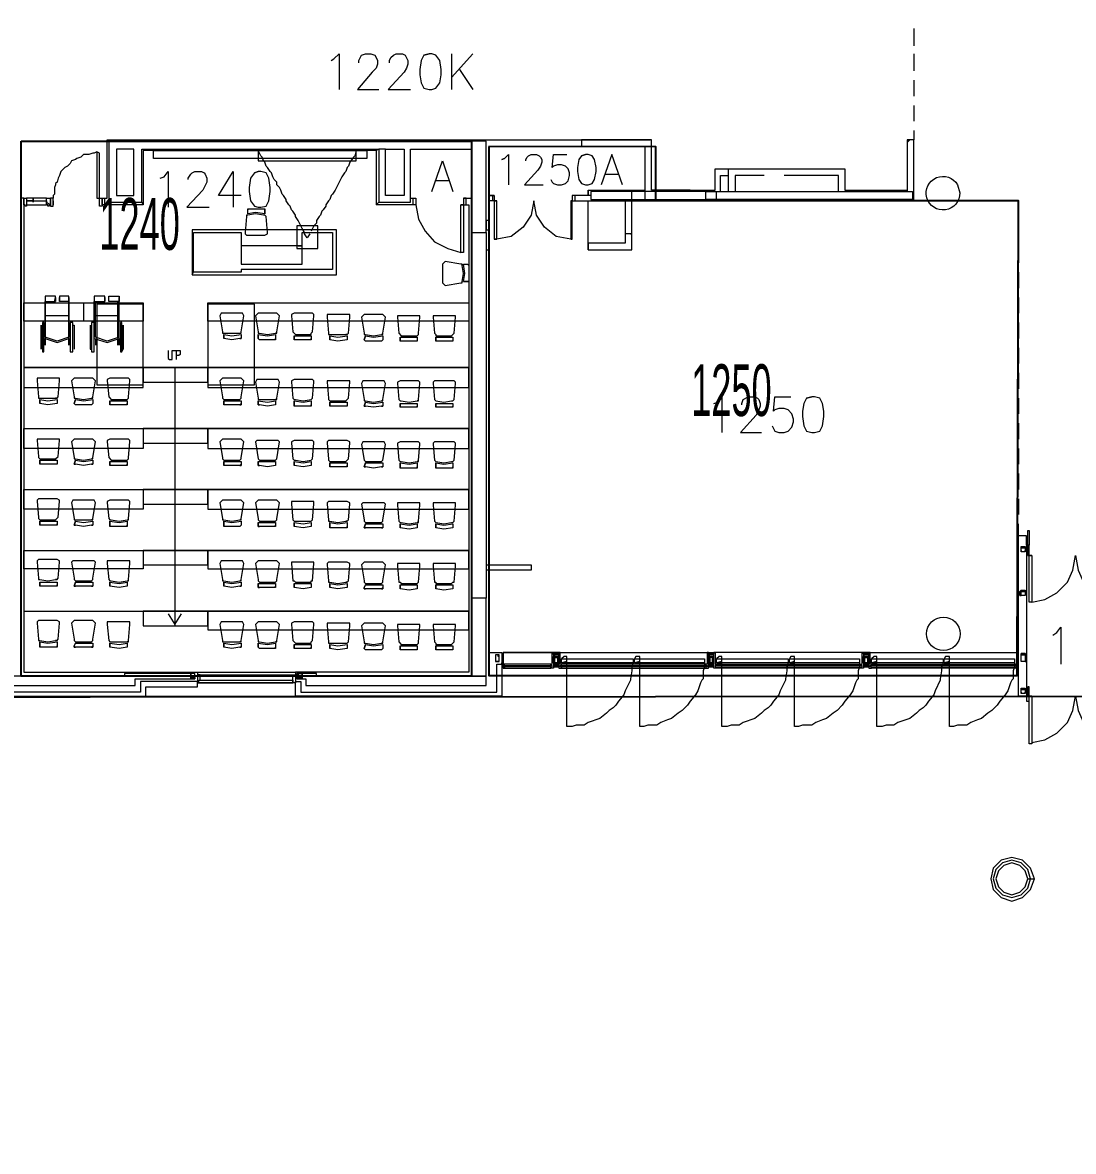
# Model space of a CAD drawing. Header units: metres. Extents: x 3 to 116, y 0 to 119.
# Drawn here: x 15.55 to 35.85, y 6.36 to 28.16 of the extents above; entities that cross this region are included whole.
import ezdxf

# ---------------------------------------------------------------- set-up
doc = ezdxf.new("R2010")
doc.units = ezdxf.units.M
doc.layers.add('Outside', color=7, linetype='Continuous')
doc.layers.add('PDF_Geometry', color=7, linetype='Continuous', transparency=0.8)
doc.styles.get("Standard").update_dxf_attribs({"font": 'arial.ttf', "width": 0.5, "height": 0.5})

msp = doc.modelspace()

# ---------------------------------------------------------------- linework, layer by layer
msp.add_lwpolyline([(15.524, 25.875), (24.222, 25.875), (24.222, 15.54), (15.524, 15.54)], close=True)
msp.add_lwpolyline([(24.555, 25.773), (24.555, 15.551), (34.762, 15.551), (34.788, 24.724), (27.781, 24.724), (27.781, 25.764), (24.555, 25.773)])
at = {"layer": 'Outside'}
msp.add_lwpolyline([(6.059, 70.619), (6.059, 51.253), (8.218, 51.228), (8.233, 49.564), (6.161, 49.564), (5.924, 15.132), (38.702, 15.156), (38.702, 6.797, 0.238471), (48.27, 8.564)], format="xyb", dxfattribs=at)
at = {"layer": 'PDF_Geometry', "lineweight": 5}
for points in [[(32.767, 28.049), (32.767, 27.717)], [(21.51, 27.435), (21.562, 27.461), (21.664, 27.563), (21.664, 26.873)], [(22.048, 27.384), (22.048, 27.435), (22.099, 27.538), (22.176, 27.563), (22.278, 27.563), (22.355, 27.538), (22.38, 27.487), (22.406, 27.435), (22.406, 27.359), (22.38, 27.282), (22.304, 27.205), (22.022, 26.873), (22.431, 26.873)], [(22.636, 27.384), (22.636, 27.435), (22.662, 27.487), (22.713, 27.538), (22.764, 27.563), (22.892, 27.563), (22.943, 27.538), (22.994, 27.435), (22.994, 27.359), (22.969, 27.282), (22.918, 27.205), (22.611, 26.873), (23.045, 26.873)], [(23.301, 27.538), (23.404, 27.563), (23.301, 27.538), (23.25, 27.435), (23.224, 27.256), (23.224, 27.154), (23.25, 27.001), (23.301, 26.898), (23.404, 26.873), (23.455, 26.873), (23.531, 26.898), (23.608, 27.001), (23.634, 27.154), (23.634, 27.256), (23.608, 27.435), (23.531, 27.538), (23.455, 27.563), (23.404, 27.563)], [(23.838, 27.563), (23.838, 26.873)], [(23.838, 27.103), (24.248, 27.563)], [(32.767, 27.563), (32.767, 27.231)], [(23.992, 27.256), (24.248, 26.873)], [(32.767, 27.052), (32.767, 26.745)], [(32.767, 26.566), (32.767, 26.259)], [(32.767, 26.08), (32.767, 25.9)], [(17.213, 24.698), (17.852, 24.698), (17.878, 24.647), (17.085, 24.647), (17.085, 24.775), (17.187, 24.775), (17.187, 25.9), (26.346, 25.9), (26.346, 25.773), (24.555, 25.773)], [(24.222, 25.875), (17.213, 25.875), (17.213, 24.698), (17.136, 24.647), (17.136, 24.775)], [(24.657, 24.826), (24.555, 24.826), (24.657, 24.826), (24.657, 24.724), (24.555, 24.724), (24.555, 25.773), (24.555, 16), (24.811, 16), (24.811, 15.156), (20.82, 15.156)], [(26.525, 24.826), (26.218, 24.826), (26.218, 24.724), (32.767, 24.724), (32.767, 25.9), (32.639, 25.9), (32.639, 24.903)], [(29.185, 24.724), (29.185, 24.749), (29.185, 24.724), (27.676, 24.724), (27.574, 24.724), (27.574, 24.749), (27.574, 24.903), (27.318, 24.903), (26.525, 24.903), (26.525, 24.749), (27.318, 24.749), (27.574, 24.749), (28.75, 24.749), (28.75, 24.903), (27.574, 24.903), (27.574, 25.773), (26.218, 25.773), (26.346, 25.773)], [(27.19, 25.773), (26.218, 25.773)], [(28.443, 24.903), (28.443, 24.928), (27.701, 24.928), (27.701, 25.9), (26.346, 25.9), (27.676, 25.9)], [(32.639, 25.9), (32.69, 25.9), (32.639, 25.9), (32.639, 25.849), (32.69, 25.9), (32.639, 25.849)], [(17.034, 25.645), (16.982, 25.67), (16.982, 24.775), (17.034, 24.775), (17.034, 25.645), (16.982, 25.67), (16.931, 25.645), (16.906, 25.645), (16.829, 25.619), (16.727, 25.619), (16.675, 25.568), (16.599, 25.542), (16.573, 25.517), (16.496, 25.491), (16.471, 25.44), (16.42, 25.389), (16.368, 25.363), (16.292, 25.287), (16.266, 25.21), (16.24, 25.159), (16.215, 25.082), (16.189, 25.056), (16.189, 25.031), (16.164, 24.98), (16.164, 24.852), (16.138, 24.826), (16.138, 24.775)], [(22.38, 25.696), (17.878, 25.696), (17.878, 24.647), (17.852, 24.698), (17.852, 25.721), (22.431, 25.721), (22.38, 25.696), (22.38, 24.647)], [(21.255, 25.696), (20.103, 25.696), (20.103, 25.491), (21.997, 25.491), (21.997, 25.696), (21.971, 25.593), (21.945, 25.568), (21.894, 25.491), (21.869, 25.466), (21.843, 25.389), (21.817, 25.363), (21.792, 25.287), (21.766, 25.261), (21.715, 25.184), (21.587, 24.928), (21.536, 24.852), (21.51, 24.826), (21.485, 24.749), (21.459, 24.724), (21.408, 24.647), (21.408, 24.621), (21.357, 24.545), (21.331, 24.519), (21.306, 24.442), (21.28, 24.417), (21.229, 24.34), (21.229, 24.289), (21.178, 24.238), (21.127, 24.135)], [(21.101, 24.084), (21.05, 24.007), (20.999, 24.084), (20.999, 24.11), (20.948, 24.186), (20.871, 24.34), (20.82, 24.417), (20.82, 24.442), (20.769, 24.519), (20.743, 24.545), (20.717, 24.621), (20.692, 24.647), (20.641, 24.724), (20.641, 24.749), (20.59, 24.826), (20.564, 24.852), (20.538, 24.928), (20.513, 24.98), (20.462, 25.031), (20.462, 25.082), (20.41, 25.133), (20.385, 25.184), (20.359, 25.261), (20.334, 25.287), (20.283, 25.363), (20.257, 25.389), (20.231, 25.466), (20.206, 25.491), (20.18, 25.568), (20.155, 25.593), (20.103, 25.696)], [(21.331, 25.696), (21.51, 25.696)], [(23.148, 24.647), (22.38, 24.647), (22.431, 24.698), (23.045, 24.698), (23.045, 25.721), (24.222, 25.721)], [(22.559, 25.721), (22.918, 25.721), (22.918, 24.826), (22.559, 24.826), (22.559, 25.721), (22.431, 25.721), (22.431, 24.698)], [(24.862, 25.542), (24.811, 25.517), (24.862, 25.542), (24.939, 25.619), (24.939, 25.031)], [(25.271, 25.491), (25.271, 25.517), (25.297, 25.568), (25.322, 25.593), (25.373, 25.619), (25.476, 25.619), (25.527, 25.593), (25.553, 25.568), (25.578, 25.517), (25.578, 25.466), (25.553, 25.389), (25.501, 25.312), (25.246, 25.031), (25.604, 25.031)], [(25.757, 25.133), (25.783, 25.082), (25.808, 25.056), (25.885, 25.031), (25.962, 25.031), (26.039, 25.056), (26.09, 25.107), (26.115, 25.21), (26.115, 25.261), (26.09, 25.338), (26.039, 25.389), (25.962, 25.414), (25.885, 25.414), (25.808, 25.389), (25.783, 25.363), (25.808, 25.619), (26.064, 25.619)], [(26.346, 25.593), (26.422, 25.619), (26.346, 25.593), (26.294, 25.517), (26.269, 25.363), (26.269, 25.287), (26.294, 25.133), (26.346, 25.056), (26.422, 25.031), (26.473, 25.031), (26.55, 25.056), (26.601, 25.133), (26.627, 25.287), (26.627, 25.363), (26.601, 25.517), (26.55, 25.593), (26.473, 25.619), (26.422, 25.619)], [(27.139, 25.031), (26.934, 25.619), (26.729, 25.031)], [(23.455, 24.903), (23.659, 25.491), (23.864, 24.903)], [(28.443, 24.928), (28.929, 24.928), (28.929, 25.338), (29.185, 25.338)], [(29.185, 24.903), (29.185, 25.338), (31.436, 25.338), (31.436, 24.928), (32.639, 24.928)], [(18.21, 25.159), (18.287, 25.184), (18.364, 25.287), (18.364, 24.596)], [(18.748, 25.133), (18.748, 25.159), (18.799, 25.235), (18.824, 25.261), (18.875, 25.287), (19.003, 25.287), (19.055, 25.261), (19.08, 25.235), (19.106, 25.159), (19.106, 25.082), (19.029, 24.928), (18.722, 24.596), (19.157, 24.596)], [(19.771, 24.826), (19.336, 24.826), (19.617, 25.287), (19.617, 24.596)], [(20.027, 25.261), (20.103, 25.287), (20.027, 25.261), (19.95, 25.159), (19.924, 24.98), (19.924, 24.903), (19.95, 24.724), (20.027, 24.621), (20.103, 24.596), (20.155, 24.596), (20.257, 24.621), (20.308, 24.724), (20.334, 24.903), (20.334, 24.98), (20.308, 25.159), (20.257, 25.261), (20.155, 25.287), (20.103, 25.287)], [(23.787, 25.107), (23.531, 25.107)], [(26.806, 25.235), (27.062, 25.235)], [(29.032, 24.903), (29.032, 25.21), (29.185, 25.21)], [(29.876, 25.21), (29.313, 25.21), (29.313, 24.903)], [(31.309, 24.903), (31.309, 25.21), (30.26, 25.21)], [(26.166, 24.724), (27.19, 24.724), (27.19, 23.905), (26.473, 23.905), (26.473, 23.777), (27.318, 23.777), (27.318, 24.928)], [(26.473, 24.928), (26.473, 24.826), (26.473, 24.928), (27.574, 24.928)], [(28.75, 24.903), (28.955, 24.903)], [(15.575, 24.647), (15.575, 24.775), (15.524, 24.775)], [(15.575, 24.775), (15.627, 24.775), (15.627, 24.621), (15.601, 24.621), (15.601, 24.647), (15.575, 24.647), (15.575, 24.775), (15.575, 24.647), (15.575, 15.616), (18.927, 15.616), (18.927, 15.565)], [(15.754, 24.698), (15.754, 24.724), (15.627, 24.724), (15.754, 24.724), (15.754, 24.775), (15.627, 24.775), (15.627, 24.647), (15.754, 24.647), (16.01, 24.647), (16.01, 24.775), (15.754, 24.775), (15.754, 24.698), (15.754, 24.724), (16.01, 24.724), (16.01, 24.698), (16.087, 24.647), (16.087, 24.775), (16.087, 24.647), (16.061, 24.647), (16.061, 24.621), (16.036, 24.621), (16.036, 24.647), (16.01, 24.647), (16.01, 24.775), (16.087, 24.775)], [(16.138, 24.724), (16.138, 24.647), (16.138, 24.775), (16.087, 24.775), (16.087, 24.621), (16.138, 24.621), (16.138, 24.647)], [(24.069, 24.647), (24.171, 24.647), (24.171, 15.616), (20.82, 15.616), (20.82, 15.565)], [(23.045, 24.775), (23.148, 24.775)], [(23.097, 24.647), (23.097, 24.775), (23.148, 24.775), (23.148, 24.647), (23.199, 24.366), (23.327, 24.135), (23.506, 23.931), (23.762, 23.803), (24.018, 23.726)], [(24.069, 24.775), (24.069, 24.647), (24.018, 24.647)], [(24.12, 24.647), (24.12, 24.775), (24.069, 24.775), (24.222, 24.775)], [(24.632, 24.724), (24.632, 24.826)], [(26.166, 23.982), (26.166, 24.724), (26.141, 24.724), (26.141, 23.982), (26.166, 23.982), (26.141, 23.982), (25.859, 24.033), (25.629, 24.212), (25.476, 24.442), (25.425, 24.724), (25.373, 24.442), (25.22, 24.212), (24.99, 24.033), (24.708, 23.982), (24.657, 23.982), (24.708, 23.982), (24.708, 24.724), (24.657, 24.724), (24.657, 23.982)], [(24.657, 24.724), (24.708, 24.724)], [(26.473, 24.826), (26.166, 24.826), (26.166, 24.724), (26.141, 24.724)], [(26.473, 23.777), (26.473, 23.905), (26.473, 24.724)], [(28.955, 24.749), (28.75, 24.749)], [(32.485, 24.724), (32.306, 24.724)], [(32.639, 24.724), (32.971, 24.724)], [(32.716, 24.724), (32.767, 24.724), (32.767, 24.775), (32.716, 24.724), (32.767, 24.775)], [(33.125, 24.724), (33.457, 24.724)], [(33.611, 24.724), (33.944, 24.724)], [(34.097, 24.724), (34.43, 24.724)], [(34.583, 24.724), (34.788, 24.724), (34.788, 24.493)], [(20.231, 24.468), (20.231, 24.545), (20.231, 24.468), (20.052, 24.493), (19.899, 24.468), (19.899, 24.57), (19.899, 24.545), (19.899, 24.57), (20.231, 24.57), (20.231, 24.545), (20.231, 24.57)], [(24.555, 24.34), (24.504, 24.34), (24.504, 24.161), (24.555, 24.161)], [(24.555, 24.366), (24.555, 24.135)], [(34.788, 24.314), (34.788, 24.007)], [(18.824, 23.291), (21.613, 23.291), (21.613, 24.161), (18.824, 24.161), (18.824, 23.291), (18.85, 23.342), (18.85, 24.11), (19.771, 24.11), (19.771, 23.496), (20.948, 23.496), (20.948, 24.11), (21.536, 24.11), (21.536, 23.393), (19.771, 23.393), (19.771, 23.342), (18.85, 23.342)], [(24.222, 17.049), (24.222, 24.11)], [(24.504, 24.11), (24.504, 17.049)], [(24.555, 24.135), (24.555, 24.135)], [(27.292, 24.084), (27.318, 24.084), (27.19, 24.084)], [(20.871, 23.854), (20.948, 23.854), (19.771, 23.854)], [(24.504, 23.777), (24.555, 23.777)], [(34.788, 23.828), (34.788, 23.521)], [(24.043, 23.496), (24.043, 23.47), (24.043, 23.496), (24.018, 23.496), (23.711, 23.547), (23.685, 23.521), (23.659, 23.496), (23.659, 23.138), (23.711, 23.086), (24.018, 23.138), (24.043, 23.138), (24.043, 23.163), (24.069, 23.317), (24.043, 23.47)], [(24.069, 23.163), (24.145, 23.163), (24.069, 23.163), (24.094, 23.317), (24.069, 23.496), (24.145, 23.496), (24.171, 23.47), (24.145, 23.496), (24.171, 23.47), (24.171, 23.163), (24.145, 23.163), (24.171, 23.163)], [(34.788, 23.342), (34.788, 23.035)], [(16.164, 22.779), (16.189, 22.779), (16.189, 22.882), (16.164, 22.882), (15.985, 22.882), (15.985, 22.856), (15.985, 22.779), (16.164, 22.779), (16.189, 22.856), (16.189, 22.779)], [(15.985, 22.063), (15.985, 21.935), (15.985, 22.063), (16.215, 21.986), (16.445, 22.063), (16.445, 21.935), (16.445, 22.779), (16.445, 22.856), (16.445, 22.779), (16.266, 22.779), (16.266, 22.856)], [(16.445, 22.779), (16.445, 22.089), (16.215, 22.012), (15.985, 22.089), (15.985, 22.779), (15.985, 21.935)], [(16.445, 22.856), (16.445, 22.882), (16.266, 22.882), (16.266, 22.779)], [(16.727, 22.754), (16.727, 22.396)], [(16.931, 22.063), (17.187, 21.986), (17.417, 22.063), (17.417, 21.935), (17.417, 22.779), (17.417, 22.856), (17.417, 22.779), (17.213, 22.779), (17.213, 22.856)], [(16.931, 21.935), (16.931, 22.779)], [(17.417, 22.089), (17.187, 22.012), (16.957, 22.089), (16.957, 22.779)], [(17.238, 22.779), (17.213, 22.779), (17.213, 22.882), (17.238, 22.882), (17.392, 22.882), (17.417, 22.882), (17.417, 22.856)], [(17.392, 22.089), (17.392, 22.779)], [(34.788, 22.856), (34.788, 22.549)], [(16.445, 22.498), (15.985, 22.498)], [(17.392, 22.498), (16.957, 22.498)], [(20.462, 22.165), (20.436, 22.165), (20.462, 22.165), (20.462, 22.191), (20.513, 22.498), (20.487, 22.524), (20.462, 22.549), (20.103, 22.549), (20.078, 22.524), (20.052, 22.498), (20.103, 22.191), (20.103, 22.165), (20.129, 22.165), (20.283, 22.14), (20.436, 22.165)], [(21.817, 22.14), (21.792, 22.14), (21.817, 22.14), (21.843, 22.165), (21.869, 22.472), (21.869, 22.524), (21.434, 22.524), (21.434, 22.472), (21.459, 22.165), (21.459, 22.14), (21.792, 22.14)], [(22.508, 22.14), (22.483, 22.14), (22.508, 22.14), (22.508, 22.165), (22.559, 22.472), (22.508, 22.524), (22.15, 22.524), (22.099, 22.472), (22.15, 22.165), (22.15, 22.14), (22.176, 22.14), (22.329, 22.114), (22.483, 22.14)], [(15.908, 22.319), (15.908, 21.858), (15.908, 22.319)], [(16.471, 21.807), (16.522, 21.807), (16.522, 22.319), (16.547, 22.319), (16.547, 21.858)], [(16.522, 22.319), (16.522, 22.319)], [(16.854, 22.319), (16.854, 21.858), (16.88, 21.858), (16.88, 22.319)], [(17.443, 21.807), (17.468, 21.807), (17.494, 21.858), (17.494, 22.319), (17.494, 21.858)], [(17.494, 22.319), (17.494, 22.319)], [(34.788, 22.37), (34.788, 22.063)], [(16.445, 22.089), (16.445, 22.089)], [(16.445, 21.935), (16.445, 22.063)], [(16.957, 22.063), (16.957, 21.935)], [(17.392, 21.935), (17.392, 22.063)], [(17.417, 22.089), (17.417, 22.089)], [(19.438, 22.14), (19.438, 22.063), (19.438, 22.14), (19.592, 22.114), (19.771, 22.14), (19.771, 22.063), (19.745, 22.063), (19.771, 22.063), (19.745, 22.063), (19.592, 22.038), (19.438, 22.063)], [(20.103, 22.14), (20.103, 22.063), (20.103, 22.14), (20.283, 22.114), (20.436, 22.14), (20.436, 22.038), (20.436, 22.063), (20.436, 22.038), (20.129, 22.038), (20.103, 22.063), (20.129, 22.038)], [(20.794, 22.114), (20.794, 22.063), (20.794, 22.114), (21.127, 22.114), (21.127, 22.038), (21.127, 22.063), (21.127, 22.038), (20.794, 22.038), (20.794, 22.063), (20.794, 22.038)], [(21.485, 22.114), (21.485, 22.038), (21.485, 22.114), (21.638, 22.089), (21.817, 22.114), (21.817, 22.038), (21.638, 22.012), (21.485, 22.038)], [(22.176, 22.114), (22.15, 22.038), (22.176, 22.114), (22.329, 22.089), (22.508, 22.114), (22.508, 22.038), (22.483, 22.012), (22.508, 22.038), (22.483, 22.012), (22.176, 22.012), (22.15, 22.038), (22.176, 22.012)], [(22.841, 22.089), (22.841, 22.012), (22.841, 22.089), (23.173, 22.089), (23.173, 22.012), (22.841, 22.012)], [(23.531, 22.089), (23.531, 22.012), (23.531, 22.089), (23.864, 22.089), (23.864, 22.012), (23.531, 22.012)], [(15.908, 21.858), (15.908, 21.858)], [(15.934, 21.807), (15.959, 21.807)], [(15.985, 21.935), (15.985, 21.935)], [(16.445, 21.935), (16.445, 21.935)], [(16.522, 21.858), (16.522, 21.858)], [(16.854, 21.858), (16.854, 21.858)], [(16.88, 21.807), (16.931, 21.807)], [(16.957, 21.935), (16.957, 21.935)], [(17.417, 21.935), (17.417, 21.935)], [(17.494, 21.858), (17.494, 21.858)], [(18.364, 21.833), (18.364, 21.679), (18.389, 21.654), (18.441, 21.654), (18.441, 21.833), (18.517, 21.833), (18.517, 21.654)], [(18.517, 21.833), (18.594, 21.833), (18.594, 21.756), (18.568, 21.731), (18.517, 21.731)], [(34.788, 21.884), (34.788, 21.577)], [(15.575, 21.5), (15.575, 21.117), (17.878, 21.117), (17.878, 21.5), (15.575, 21.5), (24.171, 21.5)], [(18.492, 21.5), (18.492, 16.512)], [(34.788, 21.398), (34.788, 21.091)], [(16.215, 20.912), (16.189, 20.912), (16.215, 20.912), (16.24, 20.937), (16.266, 21.244), (16.266, 21.296), (15.831, 21.296), (15.831, 21.244), (15.857, 20.937), (15.857, 20.912), (16.189, 20.912)], [(16.906, 20.912), (16.88, 20.912), (16.906, 20.912), (16.906, 20.937), (16.957, 21.244), (16.906, 21.296), (16.547, 21.296), (16.496, 21.244), (16.547, 20.937), (16.547, 20.912), (16.573, 20.912), (16.727, 20.886), (16.88, 20.912)], [(20.462, 20.886), (20.436, 20.886), (20.462, 20.886), (20.462, 20.912), (20.513, 21.219), (20.487, 21.27), (20.078, 21.27), (20.052, 21.219), (20.103, 20.912), (20.103, 20.886), (20.436, 20.886)], [(22.508, 20.861), (22.483, 20.861), (22.508, 20.861), (22.508, 20.886), (22.559, 21.193), (22.534, 21.244), (22.124, 21.244), (22.099, 21.193), (22.15, 20.886), (22.15, 20.861), (22.176, 20.861), (22.329, 20.835), (22.483, 20.861)], [(23.199, 20.861), (23.173, 20.861), (23.199, 20.861), (23.199, 20.886), (23.224, 21.193), (23.224, 21.219), (23.199, 21.244), (22.841, 21.244), (22.79, 21.219), (22.79, 21.193), (22.815, 20.886), (22.841, 20.861), (22.866, 20.861), (23.02, 20.835), (23.173, 20.861)], [(28.904, 20.81), (28.981, 20.835), (29.057, 20.937), (29.057, 20.247)], [(29.441, 20.784), (29.441, 20.81), (29.467, 20.886), (29.569, 20.937), (29.697, 20.937), (29.748, 20.912), (29.774, 20.886), (29.799, 20.81), (29.799, 20.758), (29.774, 20.682), (29.722, 20.579), (29.415, 20.247), (29.825, 20.247)], [(30.029, 20.375), (30.055, 20.324), (30.081, 20.272), (30.157, 20.247), (30.26, 20.247), (30.336, 20.272), (30.413, 20.349), (30.439, 20.451), (30.439, 20.503), (30.413, 20.605), (30.336, 20.682), (30.26, 20.707), (30.157, 20.707), (30.081, 20.682), (30.055, 20.656), (30.081, 20.937), (30.388, 20.937)], [(30.695, 20.912), (30.797, 20.937), (30.695, 20.912), (30.643, 20.81), (30.618, 20.656), (30.618, 20.554), (30.643, 20.375), (30.695, 20.272), (30.797, 20.247), (30.848, 20.247), (30.95, 20.272), (31.002, 20.375), (31.027, 20.554), (31.027, 20.656), (31.002, 20.81), (30.95, 20.912), (30.848, 20.937), (30.797, 20.937)], [(15.882, 20.886), (15.882, 20.81), (15.882, 20.886), (16.036, 20.861), (16.215, 20.886), (16.215, 20.81), (16.036, 20.784), (15.882, 20.81)], [(16.573, 20.886), (16.547, 20.81), (16.573, 20.886), (16.727, 20.861), (16.906, 20.886), (16.906, 20.81), (16.88, 20.784), (16.906, 20.81), (16.88, 20.784), (16.573, 20.784), (16.547, 20.81), (16.573, 20.784)], [(17.238, 20.861), (17.238, 20.81), (17.238, 20.861), (17.571, 20.861), (17.571, 20.784), (17.571, 20.81), (17.571, 20.784), (17.238, 20.784), (17.238, 20.81), (17.238, 20.784)], [(19.438, 20.861), (19.438, 20.81), (19.438, 20.861), (19.771, 20.861), (19.771, 20.784), (19.745, 20.784), (19.771, 20.784), (19.771, 20.81), (19.745, 20.784), (19.438, 20.784), (19.438, 20.81), (19.438, 20.784)], [(20.103, 20.861), (20.103, 20.784), (20.103, 20.861), (20.283, 20.835), (20.436, 20.861), (20.436, 20.784), (20.283, 20.758), (20.129, 20.784), (20.103, 20.784), (20.129, 20.784)], [(20.794, 20.861), (20.794, 20.784), (20.794, 20.861), (20.973, 20.835), (21.127, 20.861), (21.127, 20.758), (21.127, 20.784), (21.127, 20.758), (20.794, 20.758), (20.794, 20.784), (20.794, 20.758)], [(21.485, 20.835), (21.485, 20.758), (21.485, 20.835), (21.817, 20.835), (21.817, 20.758), (21.485, 20.758)], [(22.176, 20.835), (22.15, 20.758), (22.176, 20.835), (22.329, 20.81), (22.508, 20.835), (22.508, 20.758), (22.483, 20.758), (22.508, 20.758), (22.483, 20.758), (22.329, 20.733), (22.176, 20.758), (22.15, 20.758), (22.176, 20.758)], [(22.841, 20.81), (22.841, 20.758), (22.841, 20.81), (23.173, 20.81), (23.173, 20.733), (23.173, 20.758), (23.173, 20.733), (22.841, 20.733), (22.841, 20.758), (22.841, 20.733)], [(23.531, 20.81), (23.531, 20.758), (23.531, 20.81), (23.864, 20.81), (23.864, 20.733), (23.864, 20.758), (23.864, 20.733), (23.531, 20.733), (23.531, 20.758), (23.531, 20.733)], [(34.788, 20.912), (34.788, 20.605)], [(15.575, 20.324), (24.171, 20.324)], [(34.788, 20.426), (34.788, 20.119)], [(16.906, 19.735), (16.88, 19.735), (16.906, 19.735), (16.906, 19.761), (16.957, 20.068), (16.906, 20.119), (16.547, 20.119), (16.496, 20.068), (16.547, 19.761), (16.547, 19.735), (16.573, 19.735), (16.727, 19.71), (16.88, 19.735)], [(23.199, 19.684), (23.173, 19.684), (23.199, 19.684), (23.199, 19.71), (23.224, 20.017), (23.224, 20.042), (23.199, 20.068), (22.841, 20.068), (22.79, 20.042), (22.79, 20.017), (22.815, 19.71), (22.841, 19.684), (22.866, 19.684), (23.02, 19.658), (23.173, 19.684)], [(34.788, 19.94), (34.788, 19.633)], [(15.882, 19.71), (15.882, 19.633), (15.882, 19.71), (16.215, 19.71), (16.215, 19.633), (15.882, 19.633)], [(16.573, 19.71), (16.547, 19.633), (16.573, 19.71), (16.727, 19.684), (16.906, 19.71), (16.906, 19.633), (16.88, 19.633), (16.906, 19.633), (16.88, 19.633), (16.727, 19.607), (16.573, 19.633), (16.547, 19.633), (16.573, 19.633)], [(17.238, 19.684), (17.238, 19.633), (17.238, 19.684), (17.571, 19.684), (17.571, 19.607), (17.571, 19.633), (17.571, 19.607), (17.238, 19.607), (17.238, 19.633), (17.238, 19.607)], [(19.438, 19.684), (19.438, 19.633), (19.438, 19.684), (19.771, 19.684), (19.771, 19.607), (19.745, 19.607), (19.771, 19.607), (19.771, 19.633), (19.745, 19.607), (19.438, 19.607), (19.438, 19.633), (19.438, 19.607)], [(20.103, 19.684), (20.103, 19.607), (20.103, 19.684), (20.436, 19.684), (20.436, 19.607), (20.283, 19.582), (20.129, 19.607), (20.103, 19.607), (20.129, 19.607)], [(20.794, 19.684), (20.794, 19.607), (20.794, 19.684), (20.973, 19.658), (21.127, 19.684), (21.127, 19.607), (20.973, 19.582), (20.794, 19.607)], [(21.485, 19.658), (21.485, 19.607), (21.485, 19.658), (21.817, 19.658), (21.817, 19.582), (21.817, 19.607), (21.817, 19.582), (21.485, 19.582), (21.485, 19.607), (21.485, 19.582)], [(22.176, 19.658), (22.15, 19.582), (22.176, 19.658), (22.508, 19.658), (22.508, 19.582), (22.483, 19.582), (22.508, 19.582), (22.483, 19.582), (22.329, 19.556), (22.176, 19.582), (22.15, 19.582), (22.176, 19.582)], [(22.841, 19.658), (22.841, 19.582), (22.841, 19.658), (23.02, 19.633), (23.173, 19.658), (23.173, 19.556), (23.173, 19.582), (23.173, 19.556), (22.841, 19.556), (22.841, 19.582), (22.841, 19.556)], [(23.531, 19.658), (23.531, 19.582), (23.531, 19.658), (23.685, 19.633), (23.864, 19.658), (23.864, 19.556), (23.864, 19.582), (23.864, 19.556), (23.531, 19.556), (23.531, 19.582), (23.531, 19.556)], [(34.788, 19.454), (34.788, 19.147)], [(15.575, 19.147), (24.171, 19.147)], [(16.906, 18.558), (16.88, 18.558), (16.906, 18.558), (16.906, 18.584), (16.957, 18.891), (16.931, 18.942), (16.522, 18.942), (16.496, 18.891), (16.547, 18.584), (16.547, 18.558), (16.88, 18.558)], [(19.771, 18.558), (19.745, 18.558), (19.771, 18.558), (19.771, 18.584), (19.822, 18.891), (19.771, 18.942), (19.413, 18.942), (19.362, 18.891), (19.413, 18.584), (19.413, 18.558), (19.438, 18.558), (19.592, 18.533), (19.745, 18.558)], [(21.817, 18.533), (21.792, 18.533), (21.817, 18.533), (21.843, 18.558), (21.869, 18.865), (21.869, 18.891), (21.817, 18.916), (21.459, 18.916), (21.434, 18.891), (21.434, 18.865), (21.459, 18.558), (21.459, 18.533), (21.485, 18.533), (21.638, 18.507), (21.792, 18.533)], [(23.199, 18.507), (23.173, 18.507), (23.199, 18.507), (23.199, 18.533), (23.224, 18.84), (23.224, 18.891), (22.79, 18.891), (22.79, 18.84), (22.815, 18.533), (22.841, 18.507), (22.866, 18.507), (23.02, 18.482), (23.173, 18.507)], [(34.788, 18.968), (34.788, 18.661)], [(15.882, 18.533), (15.882, 18.482), (15.882, 18.533), (16.215, 18.533), (16.215, 18.456), (16.215, 18.482), (16.215, 18.456), (15.882, 18.456), (15.882, 18.482), (15.882, 18.456)], [(16.573, 18.533), (16.547, 18.456), (16.573, 18.533), (16.727, 18.507), (16.906, 18.533), (16.906, 18.456), (16.88, 18.456), (16.906, 18.456), (16.88, 18.456), (16.727, 18.43), (16.573, 18.456), (16.547, 18.456), (16.573, 18.456)], [(17.238, 18.533), (17.238, 18.456), (17.238, 18.533), (17.417, 18.507), (17.571, 18.533), (17.571, 18.43), (17.571, 18.456), (17.571, 18.43), (17.238, 18.43), (17.238, 18.456), (17.238, 18.43)], [(19.438, 18.533), (19.438, 18.456), (19.438, 18.533), (19.592, 18.507), (19.771, 18.533), (19.771, 18.456), (19.745, 18.43), (19.771, 18.456), (19.745, 18.43), (19.438, 18.43), (19.438, 18.456), (19.438, 18.43)], [(20.103, 18.507), (20.103, 18.456), (20.103, 18.507), (20.436, 18.507), (20.436, 18.43), (20.436, 18.456), (20.436, 18.43), (20.103, 18.43), (20.103, 18.456), (20.103, 18.43), (20.129, 18.43)], [(20.794, 18.507), (20.794, 18.43), (20.794, 18.507), (20.973, 18.482), (21.127, 18.507), (21.127, 18.43), (20.973, 18.405), (20.794, 18.43)], [(21.485, 18.507), (21.485, 18.43), (21.485, 18.507), (21.638, 18.482), (21.817, 18.507), (21.817, 18.405), (21.817, 18.43), (21.817, 18.405), (21.485, 18.405), (21.485, 18.43), (21.485, 18.405)], [(22.176, 18.482), (22.15, 18.405), (22.176, 18.482), (22.508, 18.482), (22.508, 18.405), (22.483, 18.405), (22.508, 18.405), (22.15, 18.405), (22.176, 18.405)], [(22.841, 18.482), (22.841, 18.405), (22.841, 18.482), (23.02, 18.456), (23.173, 18.482), (23.173, 18.405), (23.02, 18.379), (22.841, 18.405)], [(23.531, 18.482), (23.531, 18.405), (23.531, 18.482), (23.685, 18.456), (23.864, 18.482), (23.864, 18.405), (23.685, 18.379), (23.531, 18.405)], [(34.941, 18.072), (34.941, 18.251), (34.788, 18.251), (34.788, 18.482)], [(34.992, 18.072), (34.967, 18.072), (34.967, 18.251), (34.967, 18.354), (34.992, 18.354), (34.992, 18.072), (34.967, 18.072)], [(34.941, 18.251), (34.941, 15.156), (34.788, 15.156), (34.788, 18.251)], [(15.575, 17.97), (24.171, 17.97)], [(34.839, 18.047), (34.916, 18.047), (34.916, 18.021), (34.916, 18.047), (34.916, 17.944), (34.916, 17.97), (34.916, 17.944), (34.839, 17.944), (34.839, 17.97), (34.839, 17.944), (34.839, 18.047), (34.839, 18.021), (34.916, 18.021), (34.916, 17.944), (34.839, 17.944), (34.839, 18.021)], [(34.941, 18.072), (34.992, 18.072), (34.941, 18.072)], [(16.215, 17.407), (16.189, 17.407), (16.215, 17.407), (16.24, 17.433), (16.266, 17.74), (16.266, 17.765), (16.215, 17.791), (15.857, 17.791), (15.831, 17.765), (15.831, 17.74), (15.857, 17.433), (15.857, 17.407), (15.882, 17.407), (16.036, 17.382), (16.189, 17.407)], [(19.771, 17.382), (19.745, 17.382), (19.771, 17.382), (19.771, 17.407), (19.822, 17.714), (19.796, 17.765), (19.387, 17.765), (19.362, 17.714), (19.413, 17.407), (19.413, 17.382), (19.438, 17.382), (19.592, 17.356), (19.745, 17.382)], [(21.817, 17.356), (21.792, 17.356), (21.817, 17.356), (21.843, 17.382), (21.869, 17.689), (21.869, 17.714), (21.817, 17.74), (21.459, 17.74), (21.434, 17.714), (21.434, 17.689), (21.459, 17.382), (21.459, 17.356), (21.485, 17.356), (21.638, 17.33), (21.792, 17.356)], [(24.504, 17.689), (25.373, 17.689), (25.373, 17.586), (24.504, 17.586)], [(35.044, 17.868), (34.992, 17.868), (35.044, 17.868), (35.044, 16.972), (34.992, 16.972), (34.992, 17.868)], [(35.044, 16.972), (35.299, 17.023), (35.53, 17.151), (35.734, 17.356), (35.837, 17.586), (35.888, 17.868), (35.939, 17.586), (36.041, 17.356), (36.246, 17.151), (36.476, 17.023), (36.732, 16.972)], [(15.882, 17.356), (15.882, 17.305), (15.882, 17.356), (16.215, 17.356), (16.215, 17.279), (16.215, 17.305), (16.215, 17.279), (15.882, 17.279), (15.882, 17.305), (15.882, 17.279)], [(16.573, 17.356), (16.547, 17.279), (16.573, 17.356), (16.906, 17.356), (16.906, 17.279), (16.88, 17.279), (16.906, 17.279), (16.547, 17.279), (16.573, 17.279)], [(17.238, 17.356), (17.238, 17.279), (17.238, 17.356), (17.417, 17.33), (17.571, 17.356), (17.571, 17.279), (17.417, 17.254), (17.238, 17.279)], [(19.438, 17.356), (19.438, 17.279), (19.438, 17.356), (19.592, 17.33), (19.771, 17.356), (19.771, 17.279), (19.745, 17.279), (19.771, 17.279), (19.745, 17.279), (19.592, 17.254), (19.438, 17.279)], [(20.103, 17.33), (20.103, 17.279), (20.103, 17.33), (20.436, 17.33), (20.436, 17.254), (20.436, 17.279), (20.436, 17.254), (20.103, 17.254), (20.103, 17.279), (20.103, 17.254), (20.129, 17.254)], [(20.794, 17.33), (20.794, 17.254), (20.794, 17.33), (21.127, 17.33), (21.127, 17.254), (20.973, 17.228), (20.794, 17.254)], [(21.485, 17.33), (21.485, 17.254), (21.485, 17.33), (21.638, 17.305), (21.817, 17.33), (21.817, 17.254), (21.638, 17.228), (21.485, 17.254)], [(22.176, 17.305), (22.15, 17.254), (22.176, 17.305), (22.508, 17.305), (22.508, 17.228), (22.483, 17.228), (22.508, 17.228), (22.508, 17.254), (22.483, 17.228), (22.15, 17.228), (22.15, 17.254), (22.15, 17.228), (22.176, 17.228)], [(22.841, 17.305), (22.841, 17.228), (22.841, 17.305), (23.173, 17.305), (23.173, 17.228), (23.02, 17.202), (22.841, 17.228)], [(23.531, 17.305), (23.531, 17.228), (23.531, 17.305), (23.864, 17.305), (23.864, 17.228), (23.685, 17.202), (23.531, 17.228)], [(34.916, 17.177), (34.916, 17.1), (34.813, 17.1), (34.839, 17.1), (34.813, 17.1), (34.813, 17.177), (34.839, 17.202), (34.813, 17.177), (34.839, 17.202), (34.916, 17.202), (34.916, 17.177), (34.916, 17.202)], [(15.575, 16.793), (24.171, 16.793)], [(16.215, 16.23), (16.189, 16.23), (16.215, 16.23), (16.24, 16.256), (16.266, 16.563), (16.266, 16.588), (16.215, 16.614), (15.857, 16.614), (15.831, 16.588), (15.831, 16.563), (15.857, 16.256), (15.857, 16.23), (15.882, 16.23), (16.036, 16.205), (16.189, 16.23)], [(17.596, 16.205), (17.571, 16.205), (17.596, 16.205), (17.596, 16.23), (17.622, 16.537), (17.622, 16.588), (17.187, 16.588), (17.187, 16.537), (17.213, 16.23), (17.238, 16.205), (17.571, 16.205)], [(18.364, 16.742), (18.492, 16.537), (18.62, 16.742)], [(19.771, 16.205), (19.745, 16.205), (19.771, 16.205), (19.771, 16.23), (19.822, 16.537), (19.796, 16.588), (19.387, 16.588), (19.362, 16.537), (19.413, 16.23), (19.413, 16.205), (19.745, 16.205)], [(20.462, 16.205), (20.436, 16.205), (20.462, 16.205), (20.462, 16.23), (20.513, 16.537), (20.462, 16.588), (20.103, 16.588), (20.052, 16.537), (20.103, 16.23), (20.103, 16.205), (20.129, 16.205), (20.283, 16.179), (20.436, 16.205)], [(22.508, 16.179), (22.483, 16.179), (22.508, 16.179), (22.508, 16.205), (22.559, 16.512), (22.508, 16.563), (22.15, 16.563), (22.099, 16.512), (22.15, 16.205), (22.15, 16.179), (22.176, 16.179), (22.329, 16.154), (22.483, 16.179)], [(35.453, 16.333), (35.53, 16.384), (35.606, 16.486), (35.606, 15.77)], [(15.882, 16.205), (15.882, 16.128), (15.882, 16.205), (16.036, 16.179), (16.215, 16.205), (16.215, 16.102), (16.215, 16.128), (16.215, 16.102), (15.882, 16.102), (15.882, 16.128), (15.882, 16.102)], [(16.573, 16.179), (16.547, 16.128), (16.573, 16.179), (16.906, 16.179), (16.906, 16.102), (16.88, 16.102), (16.906, 16.102), (16.906, 16.128), (16.88, 16.102), (16.547, 16.102), (16.547, 16.128), (16.547, 16.102), (16.573, 16.102)], [(17.238, 16.179), (17.238, 16.102), (17.238, 16.179), (17.417, 16.154), (17.571, 16.179), (17.571, 16.102), (17.417, 16.077), (17.238, 16.102)], [(19.438, 16.179), (19.438, 16.102), (19.438, 16.179), (19.592, 16.154), (19.771, 16.179), (19.771, 16.102), (19.745, 16.102), (19.771, 16.102), (19.745, 16.102), (19.592, 16.077), (19.438, 16.102)], [(20.103, 16.179), (20.103, 16.102), (20.103, 16.179), (20.283, 16.154), (20.436, 16.179), (20.436, 16.077), (20.436, 16.102), (20.436, 16.077), (20.129, 16.077), (20.103, 16.102), (20.129, 16.077)], [(20.794, 16.154), (20.794, 16.102), (20.794, 16.154), (21.127, 16.154), (21.127, 16.077), (21.127, 16.102), (21.127, 16.077), (20.794, 16.077), (20.794, 16.102), (20.794, 16.077)], [(21.485, 16.154), (21.485, 16.077), (21.485, 16.154), (21.638, 16.128), (21.817, 16.154), (21.817, 16.077), (21.638, 16.051), (21.485, 16.077)], [(22.176, 16.154), (22.15, 16.077), (22.176, 16.154), (22.329, 16.128), (22.508, 16.154), (22.508, 16.077), (22.483, 16.051), (22.508, 16.077), (22.483, 16.051), (22.176, 16.051), (22.15, 16.077), (22.176, 16.051)], [(22.841, 16.128), (22.841, 16.051), (22.841, 16.128), (23.173, 16.128), (23.173, 16.051), (22.841, 16.051)], [(23.531, 16.128), (23.531, 16.051), (23.531, 16.128), (23.864, 16.128), (23.864, 16.051), (23.531, 16.051)], [(24.734, 15.821), (24.683, 15.821), (24.759, 15.821), (24.759, 15.949), (24.683, 15.949), (24.683, 15.821), (24.759, 15.821), (24.759, 15.923), (24.734, 15.923), (24.734, 15.949), (24.683, 15.949), (24.683, 15.821)], [(24.836, 15.923), (24.811, 15.923), (24.836, 15.923), (24.836, 15.949), (24.811, 15.949)], [(25.783, 16), (24.836, 16), (25.808, 16), (25.783, 16), (25.808, 16), (25.808, 15.693), (25.757, 15.693), (25.757, 15.719), (25.783, 15.719), (25.783, 15.744), (25.757, 15.744), (25.757, 15.77), (25.783, 15.77), (25.783, 16), (25.834, 15.923), (25.885, 15.923), (25.885, 15.898), (25.885, 15.923), (25.885, 15.795), (25.808, 15.795), (25.834, 15.795), (25.808, 15.795), (25.808, 15.898), (25.834, 15.923), (25.808, 15.898), (25.885, 15.898), (25.885, 15.795), (25.834, 15.795), (25.834, 15.898), (25.808, 15.975), (25.911, 15.975), (25.911, 16), (25.808, 16), (25.808, 15.975), (25.911, 15.975), (25.911, 16), (25.911, 15.975), (25.911, 16), (25.936, 16), (25.911, 16), (25.911, 15.693), (25.962, 15.693), (25.962, 15.719), (25.936, 15.719), (25.936, 15.744), (25.962, 15.744), (25.962, 15.77), (25.936, 15.77), (25.936, 16), (28.776, 16)], [(25.808, 15.77), (25.911, 15.77), (25.911, 15.795), (25.808, 15.795), (25.808, 15.77), (25.885, 15.795), (25.911, 15.795), (25.911, 15.923), (25.885, 15.923), (25.885, 15.795)], [(25.808, 15.923), (25.808, 15.795), (25.808, 15.923)], [(27.343, 15.872), (27.343, 15.795), (27.318, 15.719), (27.318, 15.642), (27.292, 15.488), (27.292, 15.463), (27.19, 15.258), (27.164, 15.181), (27.062, 15.054), (27.011, 14.977), (26.96, 14.926), (26.883, 14.874), (26.832, 14.823), (26.704, 14.721), (26.473, 14.644), (26.397, 14.593), (26.243, 14.593), (26.166, 14.567), (26.064, 14.567), (26.064, 15.923), (26.013, 15.923), (25.962, 15.872)], [(28.725, 15.872), (28.725, 15.795), (28.725, 15.719), (28.699, 15.642), (28.699, 15.488), (28.674, 15.463), (28.648, 15.412), (28.597, 15.258), (28.546, 15.181), (28.443, 15.054), (28.392, 14.977), (28.29, 14.874), (28.213, 14.823), (28.085, 14.721), (28.008, 14.695), (27.881, 14.644), (27.804, 14.593), (27.625, 14.593), (27.548, 14.567), (27.471, 14.567), (27.471, 15.923), (27.394, 15.923), (27.369, 15.872)], [(31.795, 16), (31.769, 16), (31.795, 16), (31.795, 15.693), (31.743, 15.693), (31.743, 15.719), (31.769, 15.719), (31.769, 15.744), (31.743, 15.744), (31.743, 15.77), (31.769, 15.77), (31.769, 16), (28.929, 16), (28.929, 15.77), (28.955, 15.77), (28.955, 15.744), (28.929, 15.744), (28.929, 15.719), (28.955, 15.719), (28.955, 15.693), (28.904, 15.693), (28.904, 16), (28.929, 16), (28.904, 16), (28.904, 15.975), (28.904, 16), (28.904, 15.975), (28.801, 15.975), (28.801, 16), (28.904, 16), (28.904, 15.975), (28.801, 15.975), (28.827, 15.898), (28.827, 15.795), (28.878, 15.795), (28.878, 15.898), (28.801, 15.898), (28.827, 15.923), (28.801, 15.898), (28.801, 15.795), (28.827, 15.795), (28.801, 15.795), (28.878, 15.795), (28.878, 15.923), (28.878, 15.898), (28.878, 15.923), (28.827, 15.923), (28.776, 16), (28.776, 15.77), (28.75, 15.77), (28.75, 15.744), (28.776, 15.744), (28.776, 15.719), (28.75, 15.719), (28.75, 15.693), (28.801, 15.693), (28.801, 16), (28.776, 16), (28.801, 16)], [(28.801, 15.77), (28.904, 15.77), (28.904, 15.795), (28.801, 15.795), (28.801, 15.77), (28.878, 15.795), (28.904, 15.795), (28.904, 15.923), (28.878, 15.923), (28.878, 15.795)], [(28.801, 15.923), (28.801, 15.795), (28.801, 15.923)], [(30.336, 15.872), (30.336, 15.795), (30.311, 15.719), (30.311, 15.642), (30.285, 15.488), (30.285, 15.463), (30.183, 15.258), (30.157, 15.181), (30.055, 15.054), (30.004, 14.977), (29.953, 14.926), (29.876, 14.874), (29.825, 14.823), (29.697, 14.721), (29.467, 14.644), (29.39, 14.593), (29.236, 14.593), (29.16, 14.567), (29.057, 14.567), (29.057, 15.923), (29.006, 15.923), (28.955, 15.872)], [(31.718, 15.872), (31.718, 15.795), (31.718, 15.719), (31.692, 15.642), (31.692, 15.488), (31.667, 15.463), (31.641, 15.412), (31.59, 15.258), (31.539, 15.181), (31.436, 15.054), (31.385, 14.977), (31.283, 14.874), (31.206, 14.823), (31.078, 14.721), (31.002, 14.695), (30.874, 14.644), (30.797, 14.593), (30.618, 14.593), (30.541, 14.567), (30.464, 14.567), (30.464, 15.923), (30.388, 15.923), (30.362, 15.872)], [(31.871, 15.923), (31.82, 15.923), (31.871, 15.923), (31.871, 15.898), (31.871, 15.923), (31.871, 15.795), (31.795, 15.795), (31.82, 15.795), (31.795, 15.795), (31.795, 15.898), (31.82, 15.923), (31.795, 15.898), (31.871, 15.898), (31.871, 15.795), (31.82, 15.795), (31.82, 15.898), (31.795, 15.975), (31.897, 15.975), (31.897, 16), (31.795, 16), (31.795, 15.975), (31.897, 15.975), (31.897, 16), (31.897, 15.975)], [(31.897, 15.923), (31.795, 15.923), (31.897, 15.923), (31.897, 15.949), (31.795, 15.949), (31.795, 15.923), (31.897, 15.923), (31.795, 15.923)], [(31.795, 15.77), (31.897, 15.77), (31.897, 15.795), (31.795, 15.795), (31.795, 15.77), (31.871, 15.795), (31.897, 15.795), (31.897, 15.923), (31.871, 15.923), (31.871, 15.795)], [(31.795, 15.923), (31.795, 15.795), (31.795, 15.923)], [(31.923, 16), (34.762, 16), (34.762, 15.77), (34.737, 15.77), (34.737, 15.744), (34.762, 15.744), (34.762, 15.719), (34.737, 15.719), (34.737, 15.693), (34.788, 15.693), (34.788, 16), (34.762, 16), (34.788, 16)], [(33.33, 15.872), (33.33, 15.795), (33.304, 15.719), (33.304, 15.642), (33.278, 15.488), (33.278, 15.463), (33.176, 15.258), (33.15, 15.181), (33.048, 15.054), (32.997, 14.977), (32.946, 14.926), (32.869, 14.874), (32.818, 14.823), (32.69, 14.721), (32.46, 14.644), (32.383, 14.593), (32.23, 14.593), (32.153, 14.567), (32.05, 14.567), (32.05, 15.923), (31.999, 15.923), (31.948, 15.872)], [(34.711, 15.872), (34.711, 15.795), (34.711, 15.719), (34.685, 15.642), (34.685, 15.488), (34.66, 15.463), (34.634, 15.412), (34.583, 15.258), (34.532, 15.181), (34.43, 15.054), (34.378, 14.977), (34.276, 14.874), (34.199, 14.823), (34.071, 14.721), (33.995, 14.695), (33.867, 14.644), (33.79, 14.593), (33.611, 14.593), (33.534, 14.567), (33.457, 14.567), (33.457, 15.923), (33.381, 15.923), (33.355, 15.872)], [(34.916, 15.975), (34.839, 15.975), (34.916, 15.949), (34.941, 15.949), (34.916, 15.949), (34.916, 15.975), (34.941, 15.949), (34.941, 15.821), (34.916, 15.821), (34.941, 15.821), (34.839, 15.821), (34.839, 15.975), (34.839, 15.949), (34.916, 15.949), (34.916, 15.821), (34.839, 15.821), (34.839, 15.949)], [(17.929, 15.156), (20.82, 15.156), (20.82, 15.437), (20.922, 15.437), (20.922, 15.233), (24.708, 15.233), (24.708, 15.77), (24.811, 15.77), (24.836, 15.77), (24.836, 15.795), (24.811, 15.795)], [(24.836, 15.77), (24.811, 15.77), (24.811, 15.795), (24.836, 15.795)], [(24.862, 15.744), (25.757, 15.744), (25.757, 15.77), (24.862, 15.77)], [(25.757, 15.719), (24.862, 15.719), (24.862, 15.693), (25.757, 15.693)], [(25.911, 15.719), (25.808, 15.719), (25.911, 15.719), (25.911, 15.744), (25.808, 15.744), (25.808, 15.719)], [(26.064, 15.821), (25.962, 15.795), (25.962, 15.872), (27.343, 15.872), (27.343, 15.795), (25.962, 15.795), (26.064, 15.795), (26.064, 15.872)], [(25.962, 15.744), (28.75, 15.744), (28.75, 15.77), (25.962, 15.77)], [(28.75, 15.719), (25.962, 15.719), (25.962, 15.693), (28.75, 15.693)], [(27.471, 15.821), (27.369, 15.795), (27.369, 15.872), (28.725, 15.872), (28.725, 15.795), (27.369, 15.795), (27.471, 15.795), (27.471, 15.872)], [(28.904, 15.719), (28.801, 15.719), (28.904, 15.719), (28.904, 15.744), (28.801, 15.744), (28.801, 15.719)], [(29.057, 15.821), (28.955, 15.795), (28.955, 15.872), (30.336, 15.872), (30.336, 15.795), (28.955, 15.795), (29.057, 15.795), (29.057, 15.872)], [(31.743, 15.744), (28.955, 15.744), (28.955, 15.77), (31.743, 15.77)], [(28.955, 15.719), (31.743, 15.719), (31.743, 15.693), (28.955, 15.693)], [(30.464, 15.821), (30.362, 15.795), (30.362, 15.872), (31.718, 15.872), (31.718, 15.795), (30.362, 15.795), (30.464, 15.795), (30.464, 15.872)], [(31.897, 15.719), (31.795, 15.719), (31.897, 15.719), (31.897, 15.744), (31.795, 15.744), (31.795, 15.719)], [(32.05, 15.821), (31.948, 15.795), (31.948, 15.872), (33.33, 15.872), (33.33, 15.795), (31.948, 15.795), (32.05, 15.795), (32.05, 15.872)], [(34.762, 15.744), (31.948, 15.744), (31.948, 15.77), (34.762, 15.77)], [(31.948, 15.719), (34.762, 15.719), (34.762, 15.693), (31.948, 15.693)], [(33.457, 15.821), (33.355, 15.795), (33.355, 15.872), (34.711, 15.872), (34.711, 15.795), (33.355, 15.795), (33.457, 15.795), (33.457, 15.872)], [(18.927, 15.616), (20.82, 15.616)], [(18.978, 15.565), (18.927, 15.565), (18.927, 15.412), (18.978, 15.412), (18.952, 15.412), (18.952, 15.463), (18.978, 15.463), (18.978, 15.565), (20.769, 15.565)], [(20.871, 15.591), (20.871, 15.514), (20.948, 15.514), (20.948, 15.591), (20.845, 15.591), (20.871, 15.591), (20.845, 15.591), (20.845, 15.514), (20.871, 15.488), (20.845, 15.488), (20.845, 15.514), (20.845, 15.488), (20.948, 15.488), (20.948, 15.514), (20.948, 15.488), (20.948, 15.591), (20.871, 15.591), (20.948, 15.591), (20.948, 15.488), (21.024, 15.488), (21.024, 15.361), (24.504, 15.361), (24.504, 15.54), (21.229, 15.54), (21.229, 15.591), (20.948, 15.591)], [(18.927, 15.335), (18.927, 15.437)], [(18.978, 15.463), (20.769, 15.463), (20.769, 15.412), (18.978, 15.412), (20.769, 15.412)], [(20.82, 15.437), (20.922, 15.437)], [(34.839, 15.309), (34.916, 15.309), (34.916, 15.284), (34.916, 15.309), (34.916, 15.207), (34.916, 15.233), (34.916, 15.207), (34.839, 15.207), (34.839, 15.233), (34.839, 15.207), (34.839, 15.309), (34.839, 15.284), (34.916, 15.284), (34.916, 15.207), (34.839, 15.207), (34.839, 15.284)], [(35.044, 15.156), (34.992, 15.156), (35.044, 15.156), (35.044, 14.235), (34.992, 14.235), (34.992, 15.156)], [(35.044, 14.26), (35.299, 14.312), (35.53, 14.44), (35.734, 14.644), (35.837, 14.874), (35.888, 15.156), (35.939, 14.874), (36.041, 14.644), (36.246, 14.44), (36.476, 14.312), (36.732, 14.26)], [(34.967, 11.625), (34.916, 11.779), (34.813, 11.881), (34.66, 11.932), (34.506, 11.881), (34.404, 11.779), (34.353, 11.625), (34.404, 11.472), (34.506, 11.37), (34.66, 11.318), (34.813, 11.37), (34.916, 11.472), (34.967, 11.625), (35.018, 11.625), (34.967, 11.805), (34.839, 11.932), (34.66, 11.984), (34.481, 11.932), (34.353, 11.805), (34.302, 11.625), (34.353, 11.446), (34.481, 11.318), (34.66, 11.267), (34.839, 11.318), (34.967, 11.446), (35.018, 11.625), (35.095, 11.625), (35.018, 11.83), (34.865, 11.984), (34.66, 12.035), (34.455, 11.984), (34.302, 11.83), (34.251, 11.625), (34.302, 11.421), (34.455, 11.267), (34.66, 11.191), (34.865, 11.267), (35.018, 11.421), (35.095, 11.625)]]:
    msp.add_lwpolyline(points, dxfattribs=at)
for points in [[(24.504, 25.875), (24.222, 25.875), (24.222, 24.11), (24.504, 24.11)], [(17.366, 25.721), (17.366, 24.826), (17.699, 24.826), (17.699, 25.721)], [(18.082, 25.542), (18.082, 25.696), (22.201, 25.696), (22.201, 25.542)], [(28.955, 24.749), (28.955, 24.903), (32.741, 24.903), (32.741, 24.749)], [(17.034, 24.647), (17.034, 24.775), (17.085, 24.775), (17.085, 24.621), (17.034, 24.621)], [(24.018, 23.726), (24.018, 24.647), (24.069, 24.647), (24.069, 23.726)], [(19.899, 24.442), (19.873, 24.442), (19.873, 24.417), (19.848, 24.11), (19.848, 24.084), (19.873, 24.059), (20.231, 24.059), (20.283, 24.084), (20.283, 24.11), (20.257, 24.417), (20.231, 24.442), (20.206, 24.442), (20.052, 24.468)], [(21.255, 23.803), (21.255, 24.238), (20.845, 24.238), (20.845, 23.803)], [(15.575, 22.396), (15.575, 22.754), (17.878, 22.754), (17.878, 22.396)], [(17.136, 22.882), (16.957, 22.882), (16.931, 22.882), (16.931, 22.856), (16.931, 22.779), (17.136, 22.779), (17.136, 22.856), (17.136, 22.779)], [(17.878, 21.168), (17.878, 22.728), (16.982, 22.728), (16.982, 21.168)], [(24.171, 22.754), (24.171, 22.396), (19.131, 22.396), (19.131, 22.754)], [(20.027, 21.168), (20.027, 22.728), (19.131, 22.728), (19.131, 21.168)], [(19.745, 22.165), (19.771, 22.165), (19.771, 22.191), (19.822, 22.498), (19.796, 22.549), (19.387, 22.549), (19.362, 22.498), (19.413, 22.191), (19.413, 22.165)], [(21.127, 22.14), (21.127, 22.165), (21.152, 22.191), (21.178, 22.498), (21.178, 22.524), (21.152, 22.549), (20.794, 22.549), (20.743, 22.524), (20.743, 22.498), (20.769, 22.191), (20.82, 22.14)], [(23.173, 22.114), (23.199, 22.14), (23.199, 22.165), (23.224, 22.472), (23.224, 22.498), (22.79, 22.498), (22.79, 22.472), (22.815, 22.165), (22.866, 22.114)], [(23.838, 22.114), (23.89, 22.165), (23.915, 22.472), (23.915, 22.498), (23.48, 22.498), (23.48, 22.472), (23.506, 22.165), (23.531, 22.14), (23.531, 22.114)], [(15.959, 21.807), (15.959, 22.37), (15.934, 22.37), (15.934, 21.807)], [(16.522, 21.807), (16.522, 22.37), (16.471, 22.37), (16.471, 21.807)], [(16.931, 21.807), (16.931, 22.37), (16.88, 22.37), (16.88, 21.807)], [(17.468, 21.807), (17.468, 22.37), (17.443, 22.37), (17.443, 21.807)], [(19.131, 21.219), (19.131, 21.5), (17.878, 21.5), (17.878, 21.219)], [(24.171, 21.117), (24.171, 21.5), (19.131, 21.5), (19.131, 21.117)], [(17.571, 20.886), (17.596, 20.912), (17.596, 20.937), (17.622, 21.244), (17.622, 21.27), (17.596, 21.296), (17.238, 21.296), (17.187, 21.27), (17.187, 21.244), (17.213, 20.937), (17.264, 20.886)], [(19.745, 20.886), (19.771, 20.912), (19.771, 20.937), (19.822, 21.244), (19.771, 21.296), (19.413, 21.296), (19.362, 21.244), (19.413, 20.937), (19.413, 20.912), (19.438, 20.886)], [(21.127, 20.886), (21.152, 20.912), (21.178, 21.219), (21.178, 21.244), (21.152, 21.27), (20.794, 21.27), (20.743, 21.244), (20.743, 21.219), (20.769, 20.912), (20.794, 20.886), (20.82, 20.886), (20.973, 20.861)], [(21.792, 20.861), (21.843, 20.912), (21.869, 21.219), (21.869, 21.244), (21.434, 21.244), (21.434, 21.219), (21.459, 20.912), (21.459, 20.886), (21.485, 20.861)], [(23.838, 20.861), (23.864, 20.861), (23.89, 20.886), (23.915, 21.193), (23.915, 21.219), (23.89, 21.244), (23.506, 21.244), (23.48, 21.219), (23.48, 21.193), (23.506, 20.886), (23.531, 20.861), (23.685, 20.835)], [(15.575, 19.94), (15.575, 20.324), (17.878, 20.324), (17.878, 19.94)], [(19.131, 20.042), (19.131, 20.324), (17.878, 20.324), (17.878, 20.042)], [(24.171, 19.94), (24.171, 20.324), (19.131, 20.324), (19.131, 19.94)], [(16.189, 19.735), (16.24, 19.786), (16.266, 20.093), (16.266, 20.119), (15.831, 20.119), (15.831, 20.093), (15.857, 19.786), (15.857, 19.761), (15.882, 19.735)], [(17.571, 19.71), (17.596, 19.735), (17.596, 19.761), (17.622, 20.068), (17.622, 20.093), (17.596, 20.119), (17.238, 20.119), (17.187, 20.093), (17.187, 20.068), (17.213, 19.761), (17.264, 19.71)], [(19.745, 19.71), (19.771, 19.735), (19.771, 19.761), (19.822, 20.068), (19.771, 20.119), (19.413, 20.119), (19.362, 20.068), (19.413, 19.761), (19.413, 19.735), (19.438, 19.71)], [(20.436, 19.71), (20.462, 19.735), (20.513, 20.068), (20.487, 20.093), (20.078, 20.093), (20.052, 20.068), (20.103, 19.735), (20.129, 19.71)], [(21.127, 19.71), (21.152, 19.735), (21.178, 20.042), (21.178, 20.068), (21.152, 20.093), (20.794, 20.093), (20.743, 20.068), (20.743, 20.042), (20.769, 19.735), (20.794, 19.71), (20.82, 19.71), (20.973, 19.684)], [(21.792, 19.684), (21.843, 19.735), (21.869, 20.042), (21.869, 20.068), (21.817, 20.093), (21.459, 20.093), (21.434, 20.068), (21.434, 20.042), (21.459, 19.735), (21.459, 19.71), (21.485, 19.684)], [(22.483, 19.684), (22.508, 19.71), (22.559, 20.017), (22.534, 20.068), (22.124, 20.068), (22.099, 20.017), (22.15, 19.71), (22.176, 19.684)], [(23.838, 19.684), (23.864, 19.684), (23.89, 19.71), (23.915, 20.017), (23.915, 20.042), (23.89, 20.068), (23.506, 20.068), (23.48, 20.042), (23.48, 20.017), (23.506, 19.71), (23.531, 19.684), (23.685, 19.658)], [(15.575, 18.763), (15.575, 19.147), (17.878, 19.147), (17.878, 18.763)], [(19.131, 18.865), (19.131, 19.147), (17.878, 19.147), (17.878, 18.865)], [(24.171, 18.763), (24.171, 19.147), (19.131, 19.147), (19.131, 18.763)], [(16.189, 18.558), (16.24, 18.609), (16.266, 18.916), (16.266, 18.942), (16.215, 18.968), (15.857, 18.968), (15.831, 18.942), (15.831, 18.916), (15.857, 18.609), (15.857, 18.584), (15.882, 18.558)], [(17.571, 18.558), (17.596, 18.558), (17.596, 18.584), (17.622, 18.891), (17.622, 18.916), (17.596, 18.942), (17.238, 18.942), (17.187, 18.916), (17.187, 18.891), (17.213, 18.584), (17.238, 18.558), (17.264, 18.558), (17.417, 18.533)], [(20.436, 18.533), (20.462, 18.558), (20.462, 18.584), (20.513, 18.891), (20.487, 18.916), (20.462, 18.942), (20.103, 18.942), (20.078, 18.916), (20.052, 18.891), (20.103, 18.584), (20.103, 18.558), (20.129, 18.533)], [(21.127, 18.533), (21.152, 18.558), (21.178, 18.865), (21.178, 18.916), (20.743, 18.916), (20.743, 18.865), (20.769, 18.558), (20.794, 18.533)], [(22.483, 18.507), (22.508, 18.533), (22.508, 18.558), (22.559, 18.865), (22.534, 18.891), (22.124, 18.891), (22.099, 18.865), (22.15, 18.558), (22.15, 18.533), (22.176, 18.507)], [(23.838, 18.507), (23.864, 18.507), (23.89, 18.533), (23.915, 18.84), (23.915, 18.891), (23.48, 18.891), (23.48, 18.84), (23.506, 18.533), (23.531, 18.507), (23.685, 18.482)], [(15.575, 17.612), (15.575, 17.97), (17.878, 17.97), (17.878, 17.612)], [(19.131, 17.689), (19.131, 17.97), (17.878, 17.97), (17.878, 17.689)], [(24.171, 17.612), (24.171, 17.97), (19.131, 17.97), (19.131, 17.612)], [(34.992, 17.868), (34.992, 18.072), (34.967, 18.072), (34.967, 17.868)], [(16.88, 17.382), (16.906, 17.407), (16.906, 17.433), (16.957, 17.74), (16.931, 17.765), (16.522, 17.765), (16.496, 17.74), (16.547, 17.433), (16.547, 17.407), (16.573, 17.382)], [(17.571, 17.382), (17.596, 17.382), (17.596, 17.407), (17.622, 17.714), (17.622, 17.765), (17.187, 17.765), (17.187, 17.714), (17.213, 17.407), (17.238, 17.382), (17.264, 17.382), (17.417, 17.356)], [(20.436, 17.356), (20.462, 17.382), (20.462, 17.407), (20.513, 17.714), (20.487, 17.74), (20.462, 17.765), (20.103, 17.765), (20.078, 17.74), (20.052, 17.714), (20.103, 17.407), (20.103, 17.382), (20.129, 17.356)], [(21.127, 17.356), (21.127, 17.382), (21.152, 17.382), (21.178, 17.714), (21.178, 17.74), (20.743, 17.74), (20.743, 17.714), (20.769, 17.382), (20.794, 17.382), (20.82, 17.356)], [(22.483, 17.33), (22.508, 17.356), (22.508, 17.382), (22.559, 17.689), (22.508, 17.74), (22.15, 17.74), (22.099, 17.689), (22.15, 17.382), (22.15, 17.356), (22.176, 17.33)], [(23.173, 17.33), (23.199, 17.356), (23.224, 17.663), (23.224, 17.714), (22.79, 17.714), (22.79, 17.663), (22.815, 17.356), (22.841, 17.356), (22.866, 17.33)], [(23.838, 17.33), (23.864, 17.356), (23.89, 17.356), (23.915, 17.663), (23.915, 17.714), (23.48, 17.714), (23.48, 17.663), (23.506, 17.356), (23.531, 17.356), (23.531, 17.33)], [(24.504, 15.54), (24.504, 17.049), (24.222, 17.049), (24.222, 15.54)], [(34.839, 17.1), (34.839, 17.177), (34.916, 17.177), (34.916, 17.1)], [(19.131, 16.512), (19.131, 16.793), (17.878, 16.793), (17.878, 16.512)], [(24.171, 16.435), (24.171, 16.793), (19.131, 16.793), (19.131, 16.435)], [(16.88, 16.205), (16.906, 16.23), (16.906, 16.256), (16.957, 16.563), (16.906, 16.614), (16.547, 16.614), (16.496, 16.563), (16.547, 16.256), (16.547, 16.23), (16.573, 16.205)], [(21.127, 16.179), (21.127, 16.205), (21.152, 16.23), (21.178, 16.537), (21.178, 16.563), (21.152, 16.588), (20.794, 16.588), (20.743, 16.563), (20.743, 16.537), (20.769, 16.23), (20.82, 16.179)], [(21.792, 16.179), (21.817, 16.179), (21.843, 16.205), (21.869, 16.512), (21.869, 16.563), (21.434, 16.563), (21.434, 16.512), (21.459, 16.205), (21.459, 16.179)], [(23.173, 16.154), (23.199, 16.179), (23.199, 16.205), (23.224, 16.512), (23.224, 16.537), (22.79, 16.537), (22.79, 16.512), (22.815, 16.205), (22.866, 16.154)], [(23.838, 16.154), (23.89, 16.205), (23.915, 16.512), (23.915, 16.537), (23.48, 16.537), (23.48, 16.512), (23.506, 16.205), (23.531, 16.179), (23.531, 16.154)], [(24.836, 16), (24.836, 15.693), (24.862, 15.693), (24.862, 15.719), (24.836, 15.719), (24.836, 15.744), (24.862, 15.744), (24.862, 15.77), (24.836, 15.77)], [(25.808, 15.923), (25.911, 15.923), (25.911, 15.949), (25.808, 15.949), (25.808, 15.923), (25.911, 15.923)], [(28.801, 15.923), (28.904, 15.923), (28.904, 15.949), (28.801, 15.949), (28.801, 15.923), (28.904, 15.923)], [(31.923, 16), (31.897, 16), (31.897, 15.693), (31.948, 15.693), (31.948, 15.719), (31.923, 15.719), (31.923, 15.744), (31.948, 15.744), (31.948, 15.77), (31.923, 15.77)], [(18.799, 15.591), (17.52, 15.591), (17.52, 15.54), (12.25, 15.54), (12.25, 15.591), (11.968, 15.591), (11.968, 15.488), (12.045, 15.488), (12.045, 15.361), (17.724, 15.361), (17.724, 15.488), (18.799, 15.488)], [(18.875, 15.591), (18.799, 15.591), (18.799, 15.488), (18.799, 15.514), (18.799, 15.488), (18.875, 15.488), (18.875, 15.514), (18.875, 15.488), (18.875, 15.591), (18.799, 15.591), (18.799, 15.514), (18.875, 15.514)], [(20.769, 15.412), (20.769, 15.565), (20.82, 15.565), (20.82, 15.412)], [(17.827, 15.437), (17.827, 15.233), (11.943, 15.233), (11.943, 15.437), (11.84, 15.437), (11.84, 15.156), (17.929, 15.156), (17.929, 15.335), (18.927, 15.335), (18.927, 15.437)], [(34.941, 15.156), (34.941, 15.054), (34.992, 15.054), (34.992, 15.335), (34.967, 15.335), (34.967, 15.156)]]:
    msp.add_lwpolyline(points, close=True, dxfattribs=at)
msp.add_lwpolyline([(33.654, 24.877, -8.008164), (33.611, 25.031), (33.654, 24.877)], format="xyb", dxfattribs=at)
msp.add_circle((33.338, 16.358), 0.324, dxfattribs=at)

# ---------------------------------------------------------------- texts
at = {"char_height": 1, "attachment_point": 1}
for s, width, insert in [('1240', 4.11877, (17.034, 24.775)), ('1250', 3.58683, (28.466, 21.565))]:
    msp.add_mtext_dynamic_manual_height_columns(s, width=width, gutter_width=5, heights=[0], dxfattribs=dict(at, insert=insert))

doc.saveas('drawing.dxf')
